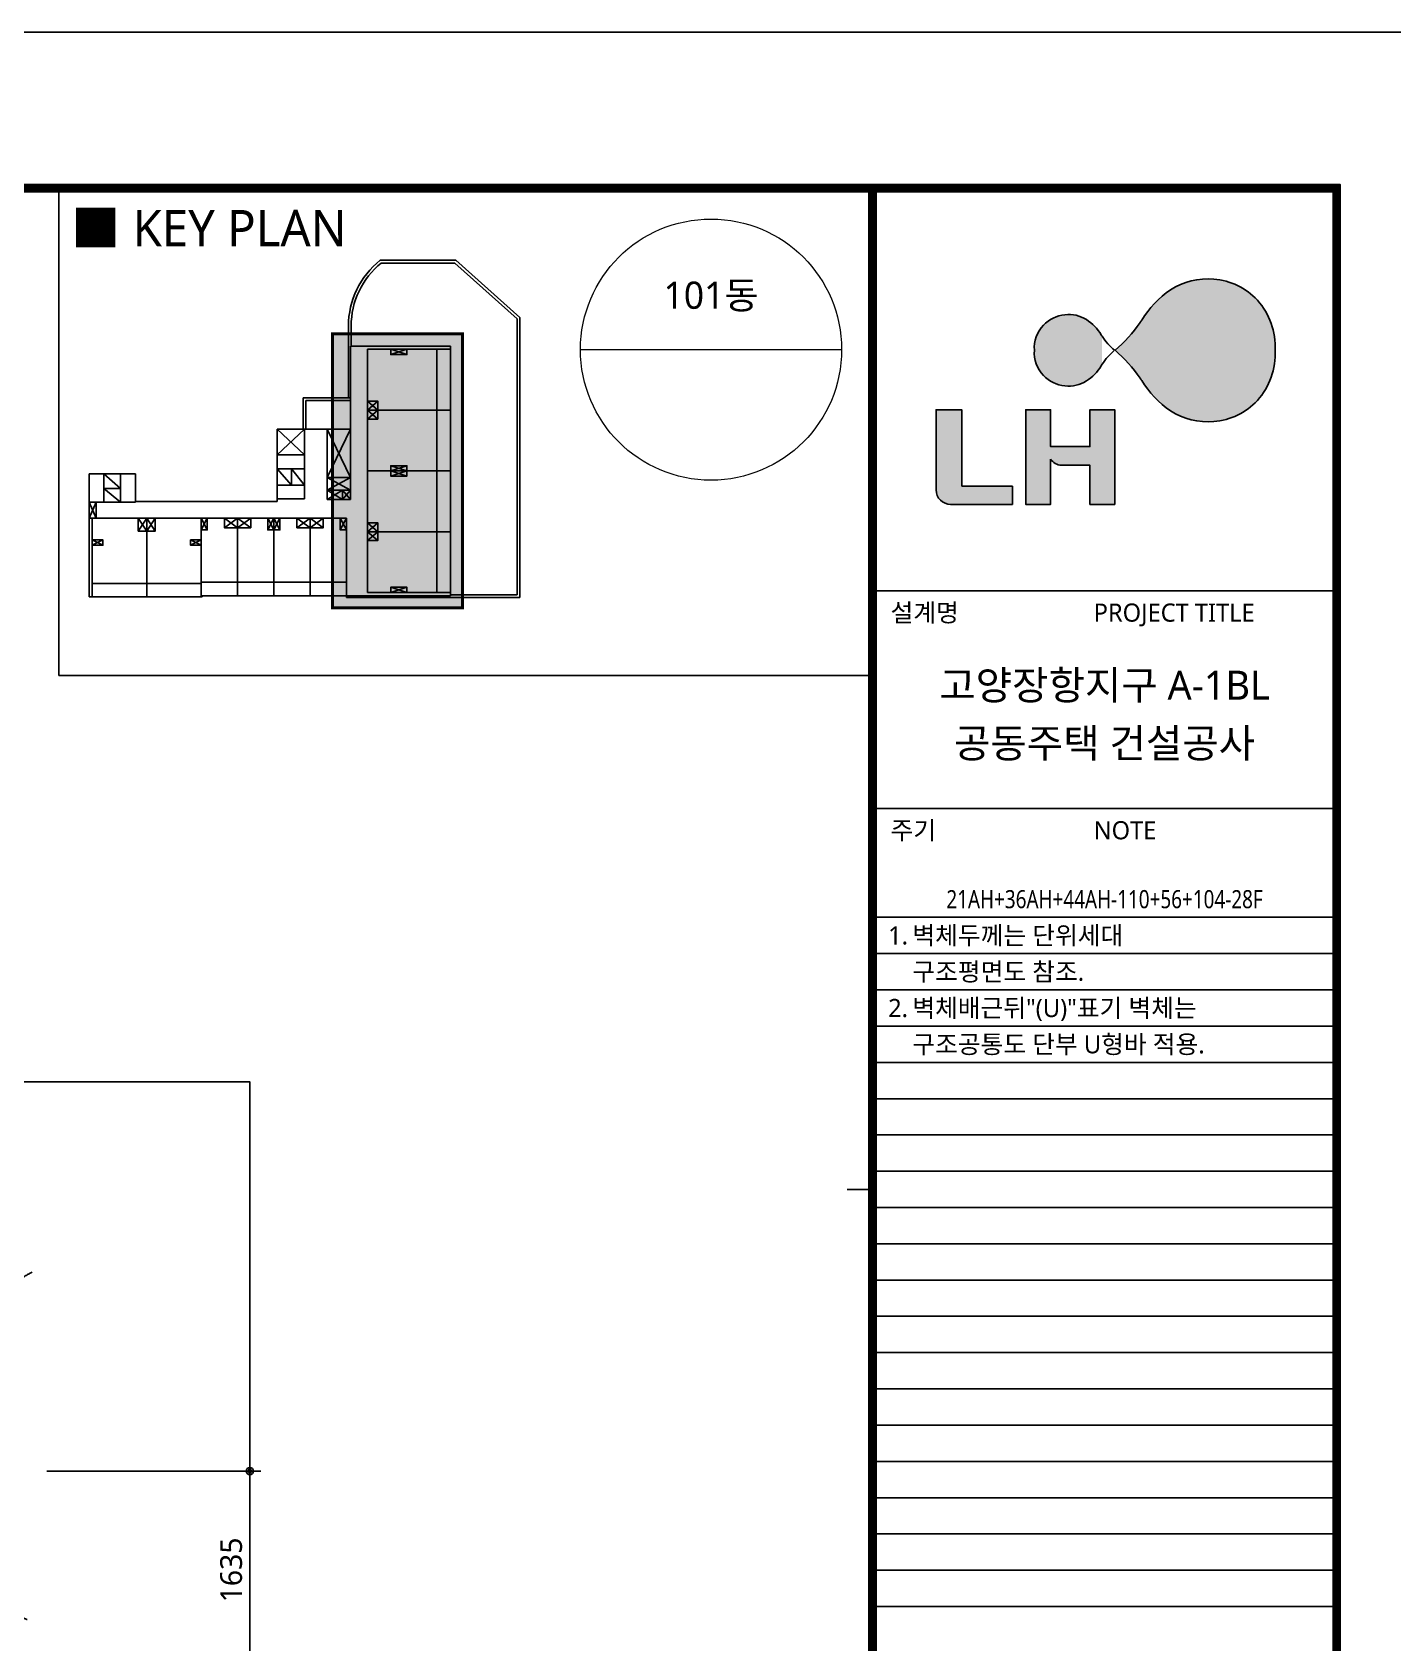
# Model space of a CAD drawing. Header units: millimetres. Extents: x 317501 to 2277231, y -321722 to 1186893.
# Drawn here: x 406401 to 417655, y -221564 to -208244 of the extents above; entities that cross this region are included whole.
import ezdxf
from ezdxf.enums import TextEntityAlignment as Align
from ezdxf.xclip import XClip

# ---------------------------------------------------------------- set-up
doc = ezdxf.new("R2010")
doc.units = ezdxf.units.MM
doc.header["$LTSCALE"] = 57
doc.header["$XCLIPFRAME"] = 0
for name, pattern in [('FORM_고양장항A-1BL-S-성능$0$HID', [2.3, 1.5, -0.8]), ('HID', [2.5, 2, -0.5]), ('XS-벽체$0$HID', [2.3, 1.5, -0.8])]:
    doc.linetypes.add(name, pattern=pattern)
doc.layers.get('Defpoints').update_dxf_attribs({"color": 145})
for name, color, linetype in [('253', 253, 'Continuous'), ('BAR', 2, 'Continuous'), ('DIM', 7, 'Continuous'), ('FORM_고양장항A-1BL-S-성능$0$FORM', 7, 'Continuous'), ('FORM_고양장항A-1BL-S-성능$0$FTEXT', 3, 'Continuous'), ('FORM_고양장항A-1BL-S-성능$0$LH마크', 253, 'Continuous'), ('FORM_고양장항A-1BL-S-성능$0$TEXT', 3, 'Continuous'), ('KEY', 4, 'Continuous'), ('LEADER', 7, 'Continuous')]:
    doc.layers.add(name, color=color, linetype=linetype)
for name, color, linetype, plot in [('DEFPOINT', 144, 'Continuous', False), ('FORM_고양장항A-1BL-S-성능$0$DEFPOINT', 144, 'Continuous', False), ('XS-벽체$0$1215', 181, 'XS-벽체$0$HID', False)]:
    doc.layers.add(name, color=color, linetype=linetype, plot=plot)
doc.layers.add('TEXT', color=3, linetype='Continuous', lineweight=9)
doc.styles.add('FORM_고양장항A-1BL-S-성능$0$맑은고딕', font='malgun.ttf')
doc.styles.add('맑은고딕', font='malgun.ttf')
doc.dimstyles.new('DIM_60', dxfattribs={"dimscale": 60, "dimtxt": 3, "dimasz": 1, "dimexe": 1.5, "dimexo": 2, "dimgap": 1, "dimtad": 1, "dimdec": 0, "dimzin": 0, "dimdsep": 46, "dimtxsty": '맑은고딕', "dimblk1": 'DIMDOT', "dimblk2": 'DIMDOT', "dimsah": 1, "dimcen": 0.09, "dimdle": 2, "dimclrd": 7, "dimclre": 7, "dimclrt": 3, "dimadec": 0, "dimazin": 0, "dimtfac": 1, "dimtdec": 0, "dimtix": 1, "dimtmove": 2, "dimatfit": 3, "dimldrblk": 'DIMDOT', "dimfxl": 0, "dimtolj": 1, "dimtzin": 0, "dimarcsym": 0})

# ---------------------------------------------------------------- blocks, each defined once
blk = doc.blocks.new('XS-벽체', base_point=(1093552.529641199, 0))
at = {"layer": 'XS-벽체$0$1215'}
blk.add_lwpolyline([(355606.8085788727, 470121.5110794742, -0.52056705), (355606.8085788727, 471121.5109794742, -0.52056705), (355606.8085788727, 472121.5108794742, -0.52056705), (355873.0370669366, 472855.2822914104, -0.52056705), (356873.0369669366, 472855.2822914104, -0.52056705), (357873.0368669366, 472855.2822914104, -0.52056705), (358065.844686309, 472048.0902107828, -0.52056705), (358065.844686309, 471048.0903107828, -0.52056705), (358065.844686309, 470048.0904107828, -0.52056705)], format="xyb", dxfattribs=at)
blk = doc.blocks.new('DIMDOT')
at = {"layer": 'DIM', "linetype": 'Continuous'}
blk.add_line((-2, 0), (2, 0), dxfattribs=at)
for radius in [0.5, 0.25]:
    blk.add_circle((0, 0), radius, dxfattribs=at)
blk = doc.blocks.new('*D204')
at = {"layer": 'Defpoints', "color": 0, "linetype": 'Continuous', "transparency": 16777216}
for p in [(406400.9414276778, -220144.0565268208), (406400.941427678, -221779.0565268207), (408200.9414276771, -221779.0565268207)]:
    blk.add_point(p, dxfattribs=at)
at = {"layer": 'DIM', "color": 7, "linetype": 'Continuous', "lineweight": -2, "transparency": 16777216}
for p, q in [((406520.9414276778, -220144.0565268208), (408290.9414276771, -220144.0565268208)), ((408200.9414276771, -220204.0565268208), (408200.9414276771, -221719.0565268207)), ((406520.941427678, -221779.0565268207), (408290.9414276771, -221779.0565268207))]:
    blk.add_line(p, q, dxfattribs=at)
at = {"layer": 'DIM', "color": 7, "linetype": 'Continuous', "lineweight": -2, "transparency": 16777216, "xscale": 60, "yscale": 60, "zscale": 60}
for p, rotation in [((408200.9414276771, -220144.0565268208), 90), ((408200.9414276771, -221779.0565268207), 270)]:
    blk.add_blockref('DIMDOT', p, dxfattribs=dict(at, rotation=rotation))
at = {"layer": 'DIM', "color": 3, "linetype": 'Continuous', "transparency": 16777216, "insert": (408047.395232025, -220961.5565268207), "char_height": 180, "attachment_point": 5, "rotation": 90, "style": '맑은고딕'}
blk.add_mtext('\\A1;1635', dxfattribs=at)
blk = doc.blocks.new('주기')
at = {"layer": 'TEXT', "style": '맑은고딕'}
for s, p in [('1.', (100, -150)), ('벽체두께는 단위세대', (300, -150)), ('구조평면도 참조.', (300, -450)), ('벽체배근뒤"(U)"표기 벽체는 ', (300, -750)), ('2.', (100, -750)), ('구조공통도 단부 U형바 적용.', (300, -1050))]:
    blk.add_text(s, height=150, dxfattribs=at).set_placement(p, align=Align.MIDDLE_LEFT)
blk = doc.blocks.new('FORM_고양장항A-1BL-S-성능')
at = {"layer": 'FORM_고양장항A-1BL-S-성능$0$LH마크'}
h = blk.add_hatch(color=256, dxfattribs=at)
edge = h.paths.add_edge_path()
edge.add_ellipse((777.5120366010963, 564.7777114903022), major_axis=(-0.02159848308638231, 19.19947578344629), ratio=0.9999988826607065, start_angle=220.3160542666334, end_angle=235.7161672747215)
edge.add_ellipse((780.1822295766472, 563.7980365819697), major_axis=(11.63553466031951, 11.6355346603195), ratio=0.9999995785260982, start_angle=278.3719928566697, end_angle=279.7926827259736)
edge.add_ellipse((805.6007515508829, 547.0051341328237), major_axis=(0.01866363475384163, 14.02645855967481), ratio=0.9999988821937925, start_angle=394.96846678515556, end_angle=418.6858257556404, ccw=False)
edge.add_ellipse((802.7134298440217, 550.4017932872687), major_axis=(-0.0005301727484946197, 9.598206712760296), ratio=0.9999988824009329, start_angle=354.9363527238226, end_angle=392.349660986295, ccw=False)
edge.add_ellipse((802.8853871766626, 550.8263927475948), major_axis=(0.00340075212795909, 9.161071405456902), ratio=0.9999988815880413, start_angle=313.08945440778825, end_angle=355.7978530240622, ccw=False)
edge.add_ellipse((802.2519161794482, 550.6334521343399), major_axis=(-0.00272221685361018, 9.759959947316588), ratio=0.9999988820086083, start_angle=267.15847194408525, end_angle=311.3399578879178, ccw=False)
edge.add_ellipse((802.2519161794482, 549.671215354598), major_axis=(0.002345730923483197, 9.759960045523917), ratio=0.9999988819608775, start_angle=228.6578319515284, end_angle=272.8393178946566, ccw=False)
edge.add_ellipse((802.8853871766626, 549.4782747404117), major_axis=(-0.001195197933472944, 9.161071959040585), ratio=0.9999988820220781, start_angle=184.2159411120079, end_angle=226.9243397014058, ccw=False)
edge.add_ellipse((802.7134298440217, 549.9028742007379), major_axis=(0.0007995421070614984, 9.598206694185432), ratio=0.9999988819849818, start_angle=147.6519469810335, end_angle=185.0652552603508, ccw=False)
edge.add_ellipse((805.6007515508829, 553.2995333551828), major_axis=(-0.0146797010598394, 14.02646328916932), ratio=0.9999988823698344, start_angle=121.33044795241909, end_angle=145.0478069355882, ccw=False)
edge.add_ellipse((780.1822295766472, 536.5066309060369), major_axis=(-11.63553220987993, 11.63553220987993), ratio=0.9999997837762815, start_angle=260.2073153029904, end_angle=261.628005449331)
edge.add_ellipse((777.5120366010963, 535.5269559977044), major_axis=(0.03702439887233612, 19.19945221449302), ratio=0.999998882848964, start_angle=-55.67013267916648, end_angle=-40.27001964361233)
edge = h.paths.add_edge_path()
edge.add_ellipse((795.6964670699238, 557.0060145651389), major_axis=(0.006864801860395151, 8.99295968458668), ratio=0.9999988827231661, start_angle=123.23707871012789, end_angle=139.6948369544317, ccw=False)
edge.add_ellipse((788.9257939476668, 552.7252627146829), major_axis=(-0.7009870625855058, 0.7009870625855058), ratio=0.9999999437731498, start_angle=70.64073618081011, end_angle=85.40595803884457, ccw=False)
edge.add_ellipse((782.6291739661394, 549.0609563897763), major_axis=(-0.00838486509904391, 6.297509315924676), ratio=0.9999988821287467, start_angle=-59.16259633342766, end_angle=-32.43732604062858)
edge.add_ellipse((783.5754979457854, 550.5891971896801), major_axis=(0.0003907985917620075, 4.500137694815404), ratio=0.9999988822598063, start_angle=-32.59340767870501, end_angle=6.828384972939124)
edge.add_ellipse((783.5434234086572, 550.2362834793914), major_axis=(0.002745875946588449, 4.847301688027194), ratio=0.9999988842119085, start_angle=5.983778684998008, end_angle=45.80586987389822)
edge.add_ellipse((783.5089925024806, 550.4199431204636), major_axis=(-0.002355894959272277, 4.695759708345227), ratio=0.9999988832972008, start_angle=47.05758428077518, end_angle=93.23828646313216)
edge.add_ellipse((783.5089925024806, 549.884724367543), major_axis=(0.002355895489691475, 4.695759708344957), ratio=0.9999988832972013, start_angle=86.76171354333981, end_angle=132.9424157256968)
edge.add_ellipse((783.5434234049319, 550.0683840086151), major_axis=(-0.004028469242848608, 4.847300791718968), ratio=0.9999988837406935, start_angle=134.1789697115022, end_angle=174.0010609071454)
edge.add_ellipse((783.5754979457854, 549.7154702983264), major_axis=(-0.0003907988740895081, 4.500137694815236), ratio=0.9999988822598063, start_angle=173.1716150234662, end_angle=212.5934076751104)
edge.add_ellipse((782.6291739661394, 551.2437110982303), major_axis=(0.008384865413569927, 6.297509315924258), ratio=0.999998882128746, start_angle=212.4373260434902, end_angle=239.1625963362892)
edge.add_ellipse((788.9257939476668, 547.579404774255), major_axis=(0.7009870745422859, 0.7009870745422859), ratio=0.999999927333072, start_angle=94.59404188595232, end_angle=109.35926357312451, ccw=False)
edge.add_ellipse((795.6964670699238, 543.2986529228676), major_axis=(-0.001238716836780558, 8.992962225506153), ratio=0.9999988827506152, start_angle=400.34100785461936, end_angle=416.79876607149504, ccw=False)
h = blk.add_hatch(color=256, dxfattribs=at)
edge = h.paths.add_edge_path()
edge.add_line((768.8121202457844, 531.4260161464501), (768.8121202457844, 541.9678076190341))
edge.add_line((768.8121202457844, 541.9678076190341), (765.28352654168, 541.9678076190341))
edge.add_line((765.28352654168, 541.9678076190341), (765.28352654168, 530.9121352323731))
edge.add_arc((767.28352654168, 530.9121352323731), 2, 180, 270)
edge.add_line((767.28352654168, 528.9121352323731), (775.7887969780861, 528.912135232373))
edge.add_line((775.7887969780861, 528.912135232373), (775.7887969780861, 531.4260161464501))
edge.add_line((775.7887969780861, 531.4260161464501), (768.8121202457844, 531.4260161464501))
h = blk.add_hatch(color=256, dxfattribs=at)
edge = h.paths.add_edge_path()
edge.add_line((777.6351411920189, 541.9678076190341), (777.6351411920189, 528.912135232373))
edge.add_line((777.6351411920189, 528.912135232373), (781.0521581974028, 528.912135232373))
edge.add_line((781.0521581974028, 528.912135232373), (781.0521581974028, 535.1371330489803))
edge.add_ellipse((782.6773167383074, 536.2946097833503), major_axis=(-0.000413403052623914, 1.995218884663901), ratio=0.9999988843474573, start_angle=125.4474759443961, end_angle=176.5601751768511)
edge.add_line((782.5580159779786, 534.3029607517112), (786.4845400359629, 534.3029607517112))
edge.add_line((786.4845400359629, 534.3029607517112), (786.4845400359629, 528.912135232373))
edge.add_line((786.4845400359629, 528.912135232373), (789.9015570450722, 528.912135232373))
edge.add_line((789.9015570450722, 528.912135232373), (789.9015570450722, 541.9678076190341))
edge.add_line((789.9015570450722, 541.9678076190341), (786.4845400359629, 541.9678076190341))
edge.add_line((786.4845400359629, 541.9678076190341), (786.4845400359629, 536.8843866876725))
edge.add_line((786.4845400359629, 536.8843866876725), (781.0521581974028, 536.8843866876725))
edge.add_line((781.0521581974028, 536.8843866876725), (781.0521581974028, 541.9678076190341))
edge.add_line((781.0521581974028, 541.9678076190341), (777.6351411920189, 541.9678076190341))
at = {"layer": 'FORM_고양장항A-1BL-S-성능$0$DEFPOINT', "linetype": 'FORM_고양장항A-1BL-S-성능$0$HID'}
for p, q in [((820, 467), (757, 467)), ((820, 457), (757, 457)), ((820, 447), (757, 447)), ((820, 437), (757, 437)), ((820, 427), (757, 427)), ((820, 417), (757, 417)), ((820, 407), (757, 407)), ((820, 397), (757, 397)), ((820, 387), (757, 387)), ((820, 377), (757, 377))]:
    blk.add_line(p, q, dxfattribs=at)
at = {"layer": 'FORM_고양장항A-1BL-S-성능$0$DEFPOINT', "color": 1}
blk.add_line((753, 434.5), (756, 434.5000000000001), dxfattribs=at)
at = {"layer": 'FORM_고양장항A-1BL-S-성능$0$DEFPOINT'}
blk.add_lwpolyline([(0, 594), (0, 0), (841, 0), (841, 594), (0, 594)], dxfattribs=at)
at = {"layer": 'FORM_고양장항A-1BL-S-성능$0$FORM'}
for p, q in [((820, 517), (757, 517)), ((820, 487), (757, 487)), ((820, 472), (757, 472)), ((820, 462), (757, 462)), ((820, 452), (757, 452)), ((820, 442), (757, 442)), ((820, 432), (757, 432)), ((820, 422), (757, 422)), ((820, 412), (757, 412)), ((820, 402), (757, 402)), ((820, 392), (757, 392)), ((820, 382), (757, 382))]:
    blk.add_line(p, q, dxfattribs=at)
for points in [[(25, 573), (25, 21), (757, 21), (757, 573)], [(26, 572), (26, 22), (756, 22), (756, 572)], [(757, 572), (757, 22), (820, 22), (820, 572)]]:
    blk.add_lwpolyline(points, close=True, dxfattribs=at)
at = {"layer": 'FORM_고양장항A-1BL-S-성능$0$FORM', "const_width": 1}
blk.add_lwpolyline([(25.5, 572.5), (25.5, 21.5), (756.5, 21.5), (756.5, 572.5)], close=True, dxfattribs=at)
blk.add_lwpolyline([(757, 21.5), (820.5, 21.5), (820.5, 572.5), (757, 572.5)], dxfattribs=at)
at = {"layer": 'FORM_고양장항A-1BL-S-성능$0$FORM'}
blk.add_lwpolyline([(757, 21), (821, 21), (821, 573), (757, 573)], dxfattribs=at)
at = {"layer": 'FORM_고양장항A-1BL-S-성능$0$LH마크'}
blk.add_lwpolyline([(768.8121202457844, 531.4260161464501), (768.8121202457844, 541.9678076190341), (765.28352654168, 541.9678076190341), (765.28352654168, 530.9121352323731, 0.4142135623730978), (767.28352654168, 528.9121352323731), (775.7887969780861, 528.912135232373), (775.7887969780861, 531.4260161464501)], format="xyb", close=True, dxfattribs=at)
blk.add_lwpolyline([(782.5580159779786, 534.3029607517112), (786.4845400359629, 534.3029607517112), (786.4845400359629, 528.912135232373), (789.9015570450722, 528.912135232373), (789.9015570450722, 541.9678076190341), (786.4845400359629, 541.9678076190341), (786.4845400359629, 536.8843866876725), (781.0521581974028, 536.8843866876725), (781.0521581974028, 541.9678076190341), (777.6351411920189, 541.9678076190341), (777.6351411920189, 528.912135232373), (781.0521581974028, 528.912135232373), (781.0521581974028, 535.1371330489803)], dxfattribs=at)
for centre, major_axis, ratio, start_param, end_param in [((802.7134298440217, 550.4017932872687), (-0.0005301722584782508, 9.598206712760033), 0.9999988824009336, -0.08837731707788565, 0.5646080961658568), ((802.8853871766626, 550.8263927475948), (0.003400751817444686, 9.161071405457017), 0.9999988815880411, -0.8187434745249031, -0.0733413004167327), ((805.6007515508829, 547.0051341328237), (0.01866364607842805, 14.02645855965973), 0.9999988821937923, 0.6103148805826146, 1.024260884494987), ((783.5434234086572, 550.2362834793914), (0.002745875946588449, 4.847301688027194), 0.9999988842119085, 0.1044366397638719, 0.7994632460396036), ((783.5754979457854, 550.5891971896801), (0.0003907985917619971, 4.500137694815261), 0.9999988822598063, -0.5688622784382045, 0.1191778003714916), ((802.2519161794482, 550.6334521343399), (-0.002722219416329674, 9.75995994731588), 0.9999988820086076, 4.66279495975861, 5.433907357902082), ((783.5089925024806, 550.4199431204636), (-0.002355894959272276, 4.695759708345225), 0.9999988832972008, 0.8213097837342547, 1.627315087699315), ((782.6291739661394, 549.0609563897763), (-0.00838486509904391, 6.297509315924676), 0.9999988821287467, -1.032582100046638, -0.5661381399518648), ((777.5120366010963, 564.7777114903022), (-0.02159848308638231, 19.19947578344629), 0.9999988826607065, 3.845240541955254, 4.114023219125599), ((780.1822295766472, 563.7980365819697), (11.63553466031951, 11.6355346603195), 0.9999995785260982, 4.858507820687022, 4.883303536556102), ((788.9257939476668, 552.7252627146829), (-0.700987062585513, 0.700987062585513), 0.999999943773139, 1.232913432387822, 1.490615168597958), ((795.6964670699238, 557.0060145651389), (0.006864802392496911, 8.992959684586273), 0.9999988827231666, 2.150892784090308, 2.438134852950649), ((783.5089925024806, 549.884724367543), (0.002355895489691476, 4.695759708344958), 0.9999988832972013, 1.514277566003436, 2.320282869968496), ((795.6964670699238, 543.2986529228676), (-0.001238735083169428, 8.992962225503609), 0.9999988827506168, 0.7040834086070373, 0.9913254769886706), ((777.5120366010963, 535.5269559977044), (0.03702439887233502, 19.19945221449245), 0.999998882848964, -0.9716271102735472, -0.7028444326238286), ((802.2519161794482, 549.671215354598), (0.002345731131241998, 9.759960045523863), 0.9999988819608779, 3.990832028047346, 4.761944426178527), ((783.5434234049319, 550.0683840086151), (-0.004028469242848608, 4.847300791718968), 0.9999988837406935, 2.341864808399459, 3.036891414792878), ((782.6291739661394, 551.2437110982303), (0.008384865413569925, 6.297509315924255), 0.999998882128746, 3.707730793591602, 4.174174753686374), ((788.9257939476668, 547.579404774255), (0.7009870745422877, 0.7009870745422876), 0.9999999273330696, 1.650977483679293, 1.90867921690732), ((780.1822295766472, 536.5066309060369), (-11.63553220987993, 11.63553220987993), 0.9999997837762815, 4.541474389812208, 4.566270110516492), ((783.5754979457854, 549.7154702983264), (-0.0003907988740895081, 4.500137694815236), 0.9999988822598063, 3.022414853155563, 3.71045493196526), ((805.6007515508829, 553.2995333551828), (-0.01467970102094349, 14.02646328916936), 0.999998882369835, 2.117615799692099, 2.531561803825854), ((802.7134298440217, 549.9028742007379), (0.0007995429396725551, 9.598206694185077), 0.9999988819849815, 2.577012621885882, 3.229998035423623), ((802.8853871766626, 549.4782747404117), (-0.001195197141435843, 9.161071959040688), 0.9999988820220782, 3.215174707150978, 3.960576880790073), ((782.6773167383074, 536.2946097833503), (-0.000413403052623914, 1.995218884663901), 0.9999988843474573, 2.189471493546094, 3.081556384734013)]:
    blk.add_ellipse(centre, major_axis=major_axis, ratio=ratio, start_param=start_param, end_param=end_param, dxfattribs=at)
at = {"layer": 'FORM_고양장항A-1BL-S-성능$0$FTEXT', "style": 'FORM_고양장항A-1BL-S-성능$0$맑은고딕'}
for s, p in [('설계명', (759, 514)), ('PROJECT TITLE', (787, 514)), ('주기', (759, 484)), ('NOTE', (787, 484))]:
    blk.add_text(s, height=2.5, dxfattribs=at).set_placement(p, align=Align.MIDDLE_LEFT)
at = {"layer": 'FORM_고양장항A-1BL-S-성능$0$TEXT', "color": 6, "style": 'FORM_고양장항A-1BL-S-성능$0$맑은고딕'}
for s, p in [('고양장항지구 A-1BL', (788.5, 504.0000000007981)), ('공동주택 건설공사', (788.5, 496))]:
    blk.add_text(s, height=4.000000000000026, dxfattribs=at).set_placement(p, align=Align.MIDDLE_CENTER)

msp = doc.modelspace()

# ---------------------------------------------------------------- hatches: boundary and pattern name
at = {"layer": '253'}
h = msp.add_hatch(color=256, dxfattribs=at)
h.dxf.hatch_style = 1
h.paths.add_polyline_path([(408884.7473978315, -213005.1013029407), (409960.4936664871, -213005.1013029416), (409960.493666487, -210739.4296611505), (408884.7473978315, -210739.4296611505)])

# ---------------------------------------------------------------- linework, layer by layer
at = {"layer": 'DEFPOINT'}
msp.add_lwpolyline([(374640.9414276846, -216924.0565268229), (408200.9414276759, -216924.0565268229), (408200.9414276759, -234489.0565268212), (374640.9414276846, -234489.0565268212)], close=True, dxfattribs=at)
at = {"layer": 'KEY'}
for p, q in [((409279.8968136544, -210130.4744372693), (409904.3060887146, -210130.4744372696)), ((409287.7489831504, -210152.8624969706), (409895.7437386745, -210152.8624969713)), ((409895.7437386745, -210152.8624969713), (410411.2399351448, -210614.7232510343)), ((409904.3060887146, -210130.4744372696), (410433.6279948461, -210604.7223878503)), ((409016.8369500699, -211266.6684671212), (409016.8369500703, -210673.7580193585)), ((409039.2250097718, -210839.4296611497), (409039.2250097718, -210673.7580193589)), ((410411.2399351448, -210614.7232510343), (410411.2399351438, -212896.1460790608)), ((410433.6279948461, -210604.7223878503), (410433.6279948451, -212918.5341387625)), ((409034.7473978311, -211527.8624969709), (409034.7473978314, -210839.42966115)), ((409034.7473978314, -210839.42966115), (409860.4936664879, -210839.4296611502)), ((409860.4936664879, -210839.4296611502), (409039.2250097718, -210839.4296611497)), ((409860.4936664879, -210839.4296611502), (409860.4936664871, -212905.1013029416)), ((409860.4936664871, -212896.1460790607), (409860.4936664879, -210839.4296611502)), ((409366.4638157414, -210909.5789148815), (409500.0459052941, -210866.2953327916)), ((409500.0459052938, -210909.5789148815), (409366.4638157416, -210866.295332792)), ((408642.2100843975, -211266.668467121), (408642.2100843973, -211527.8624969716)), ((409034.7473978304, -211266.668467121), (408642.2100843975, -211266.668467121)), ((409034.7473978304, -211289.0565268226), (408664.5981440986, -211289.0565268226)), ((408664.5981440986, -211289.0565268226), (408664.5981440988, -211527.8624969718)), ((409034.7473978303, -211527.8624969721), (409034.7473978304, -211266.668467121)), ((409259.747397831, -211295.3998104037), (409173.1802336519, -211369.2804074185)), ((409259.747397831, -211369.2804074185), (409173.1802336519, -211295.3998104036)), ((409259.7473978308, -211443.1610044338), (409173.1802336519, -211369.2804074189)), ((409259.747397831, -211369.2804074185), (409173.1802336517, -211443.1610044337)), ((408425.7921739502, -211740.5490641349), (408425.7921739502, -211527.8624969707)), ((408425.7921739502, -211527.8624969707), (408653.4041142489, -211527.8624969709)), ((408425.7921739502, -212125.6236910003), (408425.7921739504, -211527.8624969704)), ((408425.7921739504, -211527.8624969704), (409034.7473978311, -211527.8624969709)), ((408653.4041142489, -211527.8624969704), (408425.7921739502, -211740.5490641349)), ((408653.4041142486, -211740.5490641347), (408425.7921739502, -211527.8624969707)), ((408642.2100843973, -211527.8624969716), (409034.7473978303, -211527.8624969721)), ((408653.4041142489, -211527.8624969709), (408653.4041142486, -211740.5490641347)), ((409034.0011291743, -211527.8624969707), (408839.9712784278, -211527.8624969707)), ((408839.9712784278, -211527.8624969707), (408839.9712784278, -211927.1162283139)), ((409034.7473978311, -211527.8624969709), (408839.9712784278, -211927.1162283139)), ((409034.0011291742, -211927.116228314), (408839.9712784278, -211527.8624969707)), ((409034.0011291742, -211927.116228314), (409034.0011291743, -211527.8624969707)), ((408653.4041142486, -211740.5490641347), (408425.7921739502, -211740.5490641349)), ((408653.4041142486, -211740.5490641347), (408425.7921739502, -211740.5490641349)), ((408425.7921739502, -211740.5490641349), (408425.7921739501, -212102.4893626422)), ((408653.4041142485, -212102.4893626424), (408653.4041142486, -211740.5490641347)), ((407255.2697858903, -211897.2654820449), (406870.9414276811, -211897.2654820447)), ((406870.9414276811, -211897.2654820447), (406870.9414276811, -212130.8475715965)), ((406870.9414276803, -212914.0565268204), (406870.9414276814, -211897.2654820445)), ((406870.9414276814, -211897.2654820445), (407255.2697858903, -211897.2654820449)), ((406994.0757560393, -212130.8475715969), (406994.0757560393, -211897.2654820447)), ((406994.0757560393, -211897.2654820447), (407129.8966515618, -212016.6684671192)), ((407129.8966515618, -211897.2654820447), (407129.8966515617, -212130.8475715971)), ((407255.2697858901, -212130.8475715971), (407255.2697858903, -211897.2654820449)), ((407255.2697858903, -211897.2654820449), (407255.2697858901, -212125.623691)), ((408653.4041142486, -211854.7281686127), (408425.7921739502, -211854.7281686123)), ((408425.7921739502, -211854.7281686123), (408545.1951590247, -211990.5490641348)), ((408545.1951590247, -211990.5490641348), (408545.195159025, -211854.7281686125)), ((408545.195159025, -211854.7281686125), (408653.4041142486, -211990.549064135)), ((409366.4638157413, -211828.9818999563), (409500.0459052934, -211872.2654820461)), ((409500.0459052934, -211828.9818999559), (409366.4638157411, -211872.2654820456)), ((409366.4638157411, -211915.5490641351), (409500.0459052935, -211872.2654820453)), ((409500.0459052935, -211915.5490641351), (409366.4638157411, -211872.2654820456)), ((406994.0757560393, -212016.6684671194), (407129.8966515618, -212016.6684671192)), ((406994.0757560393, -212016.6684671194), (407129.8966515617, -212130.8475715971)), ((408653.4041142486, -211990.549064135), (408425.7921739501, -211990.549064135)), ((408839.9712784278, -211927.1162283139), (409034.0011291742, -211927.116228314)), ((408839.9712784278, -211927.1162283139), (409034.0011291742, -211927.116228314)), ((408839.9712784277, -212109.2057805527), (408839.9712784278, -211927.1162283139)), ((409034.0011291742, -211927.116228314), (408839.9712784278, -212032.3401089111)), ((409034.0011291738, -212032.3401089112), (408839.9712784278, -211927.1162283139)), ((409034.0011291738, -212032.3401089112), (408839.9712784278, -212032.3401089111)), ((408966.8369500694, -212032.3401089111), (408839.9712784277, -212109.2057805527)), ((408966.8369500694, -212109.2057805531), (408839.9712784278, -212032.3401089111)), ((408966.8369500694, -212109.2057805531), (408966.8369500694, -212032.3401089111)), ((408966.8369500694, -212109.2057805531), (409034.0011291738, -212032.3401089112)), ((409034.001129174, -212109.2057805529), (408966.8369500694, -212032.3401089111)), ((409034.0011291742, -211927.116228314), (409034.001129174, -212109.2057805529)), ((406870.9414276811, -212130.8475715965), (407255.2697858901, -212130.8475715971)), ((406929.5235172335, -212130.8475715969), (406870.941427681, -212130.8475715969)), ((406870.941427681, -212130.8475715969), (406870.9414276807, -212264.0565268207)), ((406929.5235172335, -212130.8475715969), (406870.9414276807, -212264.0565268207)), ((406929.5235172334, -212264.0565268207), (406870.9414276811, -212130.8475715965)), ((406929.5235172334, -212264.0565268207), (406929.5235172335, -212130.8475715969)), ((407255.2697858901, -212125.623691), (408425.7921739502, -212125.6236910003)), ((408425.7921739501, -212102.4893626422), (408653.4041142485, -212102.4893626424)), ((409034.001129174, -212109.2057805529), (408839.9712784277, -212109.2057805527)), ((406870.9414276807, -212264.0565268207), (406929.5235172334, -212264.0565268207)), ((407278.4041142475, -212370.0266760744), (407348.553367979, -212264.0565268209)), ((407348.553367979, -212370.0266760746), (407278.4041142477, -212264.0565268209)), ((407418.7026217103, -212370.0266760747), (407348.553367979, -212264.0565268209)), ((407348.553367979, -212370.0266760746), (407418.7026217103, -212264.0565268209)), ((407849.2996366356, -212360.3251835375), (407799.2996366356, -212264.0565268213)), ((407849.2996366356, -212264.0565268209), (407799.2996366356, -212360.3251835375)), ((407990.3444127549, -212342.4147357763), (408099.2996366354, -212264.0565268211)), ((408099.2996366354, -212342.4147357763), (407990.3444127547, -212264.0565268213)), ((408208.2548605161, -212342.4147357765), (408099.2996366354, -212264.0565268213)), ((408099.2996366354, -212342.4147357763), (408208.2548605161, -212264.0565268211)), ((408349.2996366354, -212360.3251835377), (408399.2996366353, -212264.0565268211)), ((408349.2996366354, -212264.0565268214), (408399.2996366353, -212360.3251835375)), ((408449.2996366349, -212360.3251835377), (408399.2996366353, -212264.0565268211)), ((408449.2996366349, -212264.0565268213), (408399.2996366353, -212360.3251835375)), ((408590.3444127543, -212342.4147357767), (408699.2996366349, -212264.0565268216)), ((408699.2996366349, -212342.4147357765), (408590.3444127546, -212264.0565268213)), ((408808.2548605158, -212342.4147357765), (408699.2996366349, -212264.0565268216)), ((408699.2996366351, -212342.4147357765), (408808.2548605158, -212264.0565268216)), ((408949.2996366351, -212360.3251835379), (408999.2996366349, -212264.0565268216)), ((408949.2996366352, -212264.0565268214), (408999.2996366349, -212360.3251835379)), ((409259.7473978304, -212301.3699596574), (409173.1802336514, -212375.2505566722)), ((409259.7473978307, -212375.2505566724), (409173.1802336514, -212301.3699596574)), ((406985.8668008147, -212442.4147357759), (406897.8070993221, -212487.1908551787)), ((406985.8668008145, -212487.1908551789), (406897.8070993221, -212442.4147357761)), ((407711.2399351431, -212442.4147357763), (407799.2996366354, -212487.1908551792)), ((407711.239935143, -212487.1908551792), (407799.2996366356, -212442.4147357763)), ((409259.7473978303, -212449.1311536875), (409173.1802336514, -212375.2505566725)), ((409259.7473978307, -212375.2505566724), (409173.1802336514, -212449.1311536875)), ((409366.4638157407, -212834.9520492099), (409500.0459052928, -212878.2356312998)), ((409500.045905293, -212834.9520492099), (409366.4638157407, -212878.2356312993)), ((407806.7623232024, -212914.056526821), (406870.9414276803, -212914.0565268204)), ((409860.4936664871, -212905.1013029416), (407806.7623232023, -212905.1013029404)), ((407806.7623232023, -212905.1013029404), (407806.7623232024, -212914.056526821)), ((409000.4190396213, -212918.5341387618), (409000.4190396213, -212905.1013029409)), ((410433.6279948451, -212918.5341387625), (409000.4190396213, -212918.5341387618)), ((410411.2399351438, -212896.1460790608), (409860.4936664871, -212896.1460790607))]:
    msp.add_line(p, q, dxfattribs=at)
for points in [[(409173.1802336521, -210866.2953327918), (409173.1802336521, -211369.2804074185), (409748.5533679802, -211369.280407419), (409748.5533679806, -210866.2953327921)], [(409366.4638157416, -210866.2953327914), (409366.4638157414, -210909.5789148815), (409500.0459052938, -210909.5789148815), (409500.0459052941, -210866.2953327916)], [(409860.4936664878, -211369.2804074189), (409860.4936664879, -210866.295332792), (409748.5533679806, -210866.2953327921), (409748.5533679802, -211369.280407419)], [(409173.1802336519, -211295.3998104036), (409173.1802336519, -211369.2804074185), (409259.747397831, -211369.2804074185), (409259.747397831, -211295.3998104037)], [(409173.1802336517, -211443.1610044337), (409173.1802336519, -211369.2804074189), (409259.747397831, -211369.2804074185), (409259.7473978308, -211443.1610044338)], [(409173.1802336516, -211872.2654820456), (409173.1802336521, -211369.2804074185), (409748.5533679802, -211369.280407419), (409748.55336798, -211872.2654820458)], [(409860.4936664878, -211369.2804074189), (409860.4936664876, -211872.2654820456), (409748.55336798, -211872.2654820458), (409748.5533679802, -211369.280407419)], [(409173.1802336516, -211872.2654820456), (409173.1802336516, -212375.2505566722), (409748.5533679796, -212375.2505566727), (409748.55336798, -211872.2654820458)], [(409366.4638157413, -211872.2654820458), (409366.4638157413, -211828.9818999563), (409500.0459052934, -211828.9818999559), (409500.0459052934, -211872.2654820461)], [(409366.4638157411, -211872.2654820453), (409366.4638157411, -211915.5490641351), (409500.0459052935, -211915.5490641351), (409500.0459052935, -211872.2654820453)], [(409860.4936664872, -212375.2505566727), (409860.4936664876, -211872.2654820456), (409748.55336798, -211872.2654820458), (409748.5533679796, -212375.2505566727)], [(406897.8070993224, -212264.0565268206), (407348.553367979, -212264.0565268209), (407348.5533679786, -212802.1162283136), (406897.807099322, -212802.116228313)], [(407278.4041142477, -212264.0565268209), (407348.553367979, -212264.0565268209), (407348.553367979, -212370.0266760746), (407278.4041142475, -212370.0266760744)], [(407418.7026217103, -212264.0565268209), (407348.553367979, -212264.0565268211), (407348.553367979, -212370.0266760746), (407418.7026217103, -212370.0266760747)], [(407799.2996366356, -212264.0565268213), (407348.553367979, -212264.0565268209), (407348.5533679786, -212802.1162283136), (407799.2996366354, -212802.1162283136)], [(407799.2996366356, -212264.0565268213), (407849.2996366356, -212264.0565268209), (407849.2996366356, -212360.3251835375), (407799.2996366356, -212360.3251835375)], [(407799.2996366356, -212264.0565268213), (408099.2996366354, -212264.0565268213), (408099.2996366354, -212793.1610044331), (407799.2996366354, -212793.1610044331)], [(407990.3444127547, -212264.0565268213), (408099.2996366354, -212264.0565268211), (408099.2996366354, -212342.4147357763), (407990.3444127547, -212342.4147357763)], [(408208.2548605161, -212264.0565268211), (408099.2996366354, -212264.0565268213), (408099.2996366354, -212342.4147357763), (408208.2548605161, -212342.4147357765)], [(408399.2996366353, -212264.0565268211), (408099.2996366354, -212264.0565268213), (408099.2996366354, -212793.1610044331), (408399.2996366349, -212793.1610044333)], [(408399.2996366353, -212264.0565268211), (408349.2996366354, -212264.0565268214), (408349.2996366354, -212360.3251835377), (408399.2996366353, -212360.3251835375)], [(408399.2996366353, -212264.0565268211), (408449.2996366349, -212264.0565268213), (408449.2996366349, -212360.3251835377), (408399.2996366353, -212360.3251835375)], [(408399.2996366353, -212264.0565268211), (408699.2996366349, -212264.0565268216), (408699.2996366347, -212793.1610044335), (408399.2996366349, -212793.1610044333)], [(408590.3444127546, -212264.0565268213), (408699.2996366349, -212264.0565268216), (408699.2996366349, -212342.4147357765), (408590.3444127543, -212342.4147357767)], [(408808.2548605158, -212264.0565268216), (408699.2996366349, -212264.0565268216), (408699.2996366351, -212342.4147357765), (408808.2548605158, -212342.4147357765)], [(408999.2996366349, -212264.0565268216), (408699.2996366349, -212264.0565268216), (408699.2996366347, -212793.1610044335), (408999.2996366347, -212793.1610044335)], [(408999.2996366349, -212264.0565268216), (408949.2996366352, -212264.0565268214), (408949.2996366351, -212360.3251835379), (408999.2996366349, -212360.3251835379)], [(409173.1802336514, -212301.3699596574), (409173.1802336514, -212375.2505566722), (409259.7473978307, -212375.2505566724), (409259.7473978304, -212301.3699596574)], [(406897.8070993221, -212442.4147357761), (406985.8668008147, -212442.4147357759), (406985.8668008145, -212487.1908551789), (406897.8070993221, -212487.1908551787)], [(407799.2996366356, -212442.4147357763), (407711.2399351431, -212442.4147357763), (407711.239935143, -212487.1908551792), (407799.2996366354, -212487.1908551792)], [(409173.1802336514, -212449.1311536875), (409173.1802336514, -212375.2505566725), (409259.7473978303, -212375.2505566727), (409259.7473978303, -212449.1311536875)], [(409173.1802336512, -212878.2356312993), (409173.1802336514, -212375.2505566725), (409748.5533679796, -212375.2505566727), (409748.5533679796, -212878.2356312995)], [(409860.4936664872, -212375.2505566727), (409860.4936664872, -212878.2356312995), (409748.5533679796, -212878.2356312995), (409748.5533679796, -212375.2505566727)], [(406897.807099322, -212914.0565268206), (407348.5533679786, -212914.0565268208), (407348.5533679786, -212802.1162283136), (406897.807099322, -212802.116228313)], [(407799.2996366354, -212914.0565268211), (407348.5533679786, -212914.0565268208), (407348.5533679786, -212802.1162283136), (407799.2996366354, -212802.1162283136)], [(408099.2996366354, -212793.1610044331), (407799.2996366353, -212793.161004433), (407799.2996366351, -212905.1013029405), (408099.2996366354, -212905.1013029404)], [(408099.2996366349, -212793.1610044333), (408399.2996366353, -212793.1610044331), (408399.2996366351, -212905.1013029409), (408099.2996366349, -212905.1013029405)], [(408699.2996366351, -212793.1610044331), (408399.2996366347, -212793.1610044333), (408399.2996366347, -212905.1013029405), (408699.2996366351, -212905.1013029409)], [(408699.2996366347, -212793.1610044333), (408999.2996366349, -212793.1610044335), (408999.2996366349, -212905.1013029409), (408699.2996366346, -212905.1013029411)], [(409366.4638157409, -212878.2356312995), (409366.4638157407, -212834.9520492099), (409500.045905293, -212834.9520492099), (409500.0459052928, -212878.2356312998)]]:
    msp.add_lwpolyline(points, close=True, dxfattribs=at)
for radius, start in [(692.5373134329085, 128.3271349338937), (670.1492537314213, 128.9875354341147)]:
    msp.add_arc((409709.3742635031, -210673.7580193591), radius, start, 179.9999999466392, dxfattribs=at)
at = {"layer": 'LEADER'}
msp.add_lwpolyline([(406620.9414276803, -213564.0565268204), (413320.9414276803, -213564.0565268206), (413320.9414276803, -209564.0565268211), (406620.9414276803, -209564.0565268213)], close=True, dxfattribs=at)
at = {"layer": 'LEADER', "linetype": 'HID', "const_width": 25}
msp.add_lwpolyline([(408884.7473978315, -213005.1013029407), (409960.4936664871, -213005.1013029416), (409960.493666487, -210739.4296611505), (408884.7473978315, -210739.4296611505)], close=True, dxfattribs=at)
at = {"layer": 'TEXT'}
msp.add_line((410935.9414276773, -210869.0565268221), (413095.9414276773, -210869.0565268221), dxfattribs=at)
msp.add_circle((412015.9414276773, -210869.0565268221), 1080, dxfattribs=at)

# ---------------------------------------------------------------- block references
at = {"xscale": 60, "yscale": 60, "zscale": 60}
msp.add_blockref('FORM_고양장항A-1BL-S-성능', (367960.9414276804, -243884.0565268211), dxfattribs=at)
ref = msp.add_blockref('XS-벽체', (-63956.60388272261, -956644.7478937038), dxfattribs=dict(rotation=270))
XClip(ref).set_block_clipping_path([(355331.8382743184, 440397.54531040706), (369896.8382743168, 470357.54531039845)])
at = {"layer": 'BAR'}
msp.add_blockref('주기', (413380.9414276803, -215564.0565268211), dxfattribs=at)

# ---------------------------------------------------------------- texts
at = {"layer": 'TEXT', "style": '맑은고딕'}
msp.add_text('■ KEY PLAN', height=300, dxfattribs=at).set_placement((406720.9414276803, -209864.0565268213), align=Align.MIDDLE_LEFT)
msp.add_text('101동', height=225, dxfattribs=at).set_placement((412015.9414276773, -210419.0565268221), align=Align.MIDDLE_CENTER)
at = {"layer": 'TEXT', "color": 6, "style": '맑은고딕', "width": 0.8}
msp.add_text('21AH+36AH+44AH-110+56+104-28F', height=150, dxfattribs=at).set_placement((415270.9414276801, -215414.0565268213), align=Align.MIDDLE_CENTER)

# ---------------------------------------------------------------- dimensions: what is measured, and where the dimension line sits
at = {"layer": 'DIM', "linetype": 'Continuous'}
dim = msp.add_linear_dim(base=(408200.9414276771, -221779.0565268207), p1=(406400.9414276778, -220144.0565268208), p2=(406400.941427678, -221779.0565268207), angle=270, dimstyle='DIM_60', dxfattribs=at)
dim.commit()
dim.dimension.update_dxf_attribs({"geometry": '*D204', "text_midpoint": (408047.395232025, -220961.5565268207)})

doc.saveas('drawing.dxf')
